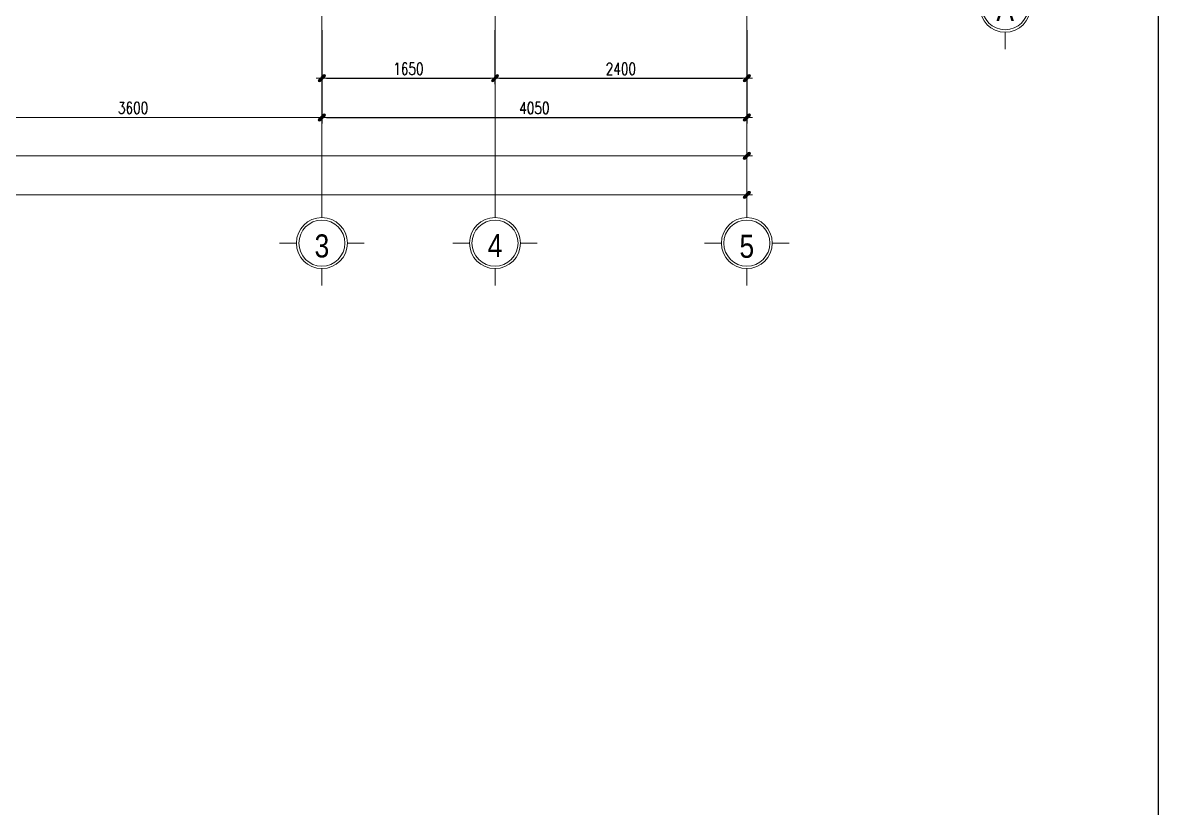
# Model space of a CAD drawing. Extents: x -165145 to 691808, y -202842 to 311040.
# Drawn here: x 28348 to 39171, y 72873 to 80360 of the extents above; entities that cross this region are included whole.
import ezdxf
from ezdxf.enums import TextEntityAlignment as Align

# ---------------------------------------------------------------- set-up
doc = ezdxf.new("R2010")
doc.units = 0
doc.header["$LTSCALE"] = 10
doc.header["$MEASUREMENT"] = 0
doc.linetypes.add('TIM', pattern=[26.01, 10, -3, 0.01, -3, 10])
doc.layers.get('Defpoints').update_dxf_attribs({"color": 5, "linetype": 'CONTINUOUS'})
for name, color, linetype, lineweight in [('ARROWS', 1, 'CONTINUOUS', 0), ('DIM', 8, 'CONTINUOUS', 13), ('netchia', 2, 'CONTINUOUS', 20), ('TEXT', 4, 'CONTINUOUS', 20), ('TRUC', 251, 'TIM', 5)]:
    doc.layers.add(name, color=color, linetype=linetype, lineweight=lineweight)
doc.styles.add('ROMANS', font='romans', dxfattribs={"width": 0.75, "bigfont": 'vns'})
doc.styles.add('VNARIALH', font='', dxfattribs={"width": 0.75})
doc.styles.add('VnArialNarrowH', font='')
doc.styles.get('VNARIALH').set_extended_font_data('.VnArialH')
doc.styles.get('VnArialNarrowH').set_extended_font_data('.VnArial NarrowH')
doc.dimstyles.new('fit0.75', dxfattribs={"dimscale": 0.5625, "dimtxt": 200, "dimasz": 75, "dimexe": 100, "dimexo": 400, "dimgap": 0.03, "dimtad": 0, "dimdec": 0, "dimdsep": 46, "dimtxsty": 'ROMANS', "dimblk": 'alex', "dimcen": 150, "dimclrd": 8, "dimclre": 8, "dimclrt": 7, "dimaunit": 1, "dimadec": 0, "dimazin": 0, "dimtfac": 0.072, "dimtdec": 0, "dimtix": 1, "dimtmove": 2, "dimatfit": 3, "dimldrblk": 'a-01', "dimfxl": 100, "dimtvp": 0.8, "dimtolj": 1, "dimarcsym": 0})

# ---------------------------------------------------------------- blocks, each defined once
blk = doc.blocks.new('alex')
at = {"layer": 'ARROWS'}
h = blk.add_hatch(color=1, dxfattribs=at)
edge = h.paths.add_edge_path()
edge.add_line((0.4, 0.74), (-0.74, -0.4))
edge.add_ellipse((-0.57, -0.57), major_axis=(0.17, 0.17), ratio=1, start_angle=90, end_angle=270)
edge.add_line((-0.4, -0.74), (0.74, 0.4))
edge.add_ellipse((0.57, 0.57), major_axis=(0.17, 0.17), ratio=1, start_angle=270, end_angle=450)
blk.add_lwpolyline([(0.4, 0.74), (-0.74, -0.4, 1), (-0.4, -0.74), (0.74, 0.4, 1)], format="xyb", close=True, dxfattribs=at)
at = {"layer": 'netchia', "color": 2}
for p, q in [((1.27, 0), (-1.27, 0)), ((0, -1.27), (0, 1.27))]:
    blk.add_line(p, q, dxfattribs=at)
blk = doc.blocks.new('*D1894')
at = {"layer": 'Defpoints', "color": 0, "transparency": 16777216}
for p in [(31199, 80513), (32849, 80513), (32849, 79831)]:
    blk.add_point(p, dxfattribs=at)
at = {"layer": 'DIM', "color": 8, "lineweight": -2, "transparency": 16777216}
for p, q in [((31199, 80288), (31199, 79775)), ((32849, 80288), (32849, 79775)), ((31242, 79831), (32807, 79831))]:
    blk.add_line(p, q, dxfattribs=at)
at = {"layer": 'DIM', "color": 8, "lineweight": -2, "transparency": 16777216, "xscale": 42.1875, "yscale": 42.1875, "zscale": 42.1875, "rotation": 180}
blk.add_blockref('alex', (31199, 79831), dxfattribs=at)
at = {"layer": 'DIM', "color": 8, "lineweight": -2, "transparency": 16777216, "xscale": 42.1875, "yscale": 42.1875, "zscale": 42.1875}
blk.add_blockref('alex', (32849, 79831), dxfattribs=at)
at = {"layer": 'DIM', "color": 7, "transparency": 16777216, "insert": (32024, 79921), "char_height": 112.5, "attachment_point": 5, "style": 'ROMANS'}
blk.add_mtext('\\A1;1650', dxfattribs=at)
blk = doc.blocks.new('a-01')
at = {"layer": 'ARROWS'}
blk.add_hatch(color=256, dxfattribs=at).paths.add_polyline_path([(-1.8, 0.49), (-1.8, -0.49), (0, 0)])
at = {"layer": 'netchia'}
blk.add_lwpolyline([(-1.8, 0.49), (-1.8, -0.49), (0, 0), (0, 0)], close=True, dxfattribs=at)
blk = doc.blocks.new('*D1895')
at = {"layer": 'Defpoints', "color": 0, "transparency": 16777216}
for p in [(32849, 80513), (35249, 80513), (35249, 79831)]:
    blk.add_point(p, dxfattribs=at)
at = {"layer": 'DIM', "color": 8, "lineweight": -2, "transparency": 16777216}
for p, q in [((32849, 80288), (32849, 79775)), ((35249, 80288), (35249, 79775)), ((32892, 79831), (35207, 79831))]:
    blk.add_line(p, q, dxfattribs=at)
at = {"layer": 'DIM', "color": 8, "lineweight": -2, "transparency": 16777216, "xscale": 42.1875, "yscale": 42.1875, "zscale": 42.1875, "rotation": 180}
blk.add_blockref('alex', (32849, 79831), dxfattribs=at)
at = {"layer": 'DIM', "color": 8, "lineweight": -2, "transparency": 16777216, "xscale": 42.1875, "yscale": 42.1875, "zscale": 42.1875}
blk.add_blockref('alex', (35249, 79831), dxfattribs=at)
at = {"layer": 'DIM', "color": 7, "transparency": 16777216, "insert": (34049, 79921), "char_height": 112.5, "attachment_point": 5, "style": 'ROMANS'}
blk.add_mtext('\\A1;2400', dxfattribs=at)
blk = doc.blocks.new('*D1896')
at = {"layer": 'Defpoints', "color": 0, "transparency": 16777216}
for p in [(31199, 80513), (35249, 80513), (35249, 79457)]:
    blk.add_point(p, dxfattribs=at)
at = {"layer": 'DIM', "color": 8, "lineweight": -2, "transparency": 16777216}
for p, q in [((31199, 80288), (31199, 79401)), ((35249, 80288), (35249, 79401)), ((31242, 79457), (35207, 79457))]:
    blk.add_line(p, q, dxfattribs=at)
at = {"layer": 'DIM', "color": 8, "lineweight": -2, "transparency": 16777216, "xscale": 42.1875, "yscale": 42.1875, "zscale": 42.1875, "rotation": 180}
blk.add_blockref('alex', (31199, 79457), dxfattribs=at)
at = {"layer": 'DIM', "color": 8, "lineweight": -2, "transparency": 16777216, "xscale": 42.1875, "yscale": 42.1875, "zscale": 42.1875}
blk.add_blockref('alex', (35249, 79457), dxfattribs=at)
at = {"layer": 'DIM', "color": 7, "transparency": 16777216, "insert": (33224, 79547), "char_height": 112.5, "attachment_point": 5, "style": 'ROMANS'}
blk.add_mtext('\\A1;4050', dxfattribs=at)
blk = doc.blocks.new('tentruc')
at = {"layer": 'DIM'}
for p, q in [((0, 311), (0, 516)), ((-516, 0), (-311, 0)), ((-516, 0), (-311, 0)), ((311, 0), (516, 0)), ((311, 0), (516, 0)), ((0, -516), (0, -311))]:
    blk.add_line(p, q, dxfattribs=at)
at = {"layer": 'DIM', "ltscale": 0.5}
blk.add_circle((0, 0), 311, dxfattribs=at)
at = {"layer": 'DIM'}
blk.add_circle((0, 0), 281, dxfattribs=at)
at = {"layer": 'DIM', "color": 7, "linetype": 'ByBlock', "ltscale": 0.5, "style": 'VNARIALH', "width": 1.1}
blk.add_attdef('A', text='', height=281, dxfattribs=at).set_placement((0, -107), align=Align.CENTER)
blk = doc.blocks.new('*D1828')
at = {"layer": 'Defpoints', "color": 0, "transparency": 16777216}
for p in [(570433, -8596), (587933, -8596), (587933, -10139)]:
    blk.add_point(p, dxfattribs=at)
at = {"layer": 'DIM', "color": 8, "lineweight": -2, "transparency": 16777216}
for p, q in [((570433, -8821), (570433, -10196)), ((587933, -8821), (587933, -10196)), ((570475, -10139), (587890, -10139))]:
    blk.add_line(p, q, dxfattribs=at)
at = {"layer": 'DIM', "color": 8, "lineweight": -2, "transparency": 16777216, "xscale": 42.1875, "yscale": 42.1875, "zscale": 42.1875, "rotation": 180}
blk.add_blockref('alex', (570433, -10139), dxfattribs=at)
at = {"layer": 'DIM', "color": 8, "lineweight": -2, "transparency": 16777216, "xscale": 42.1875, "yscale": 42.1875, "zscale": 42.1875}
blk.add_blockref('alex', (587933, -10139), dxfattribs=at)
at = {"layer": 'DIM', "color": 7, "transparency": 16777216, "insert": (577483, -10049), "char_height": 112.5, "attachment_point": 5, "style": 'ROMANS'}
blk.add_mtext('\\A1;17500', dxfattribs=at)
blk = doc.blocks.new('*D1830')
at = {"layer": 'Defpoints', "color": 0, "transparency": 16777216}
for p in [(573083, -8596), (587933, -8596), (587933, -9766)]:
    blk.add_point(p, dxfattribs=at)
at = {"layer": 'DIM', "color": 8, "lineweight": -2, "transparency": 16777216}
for p, q in [((573083, -8821), (573083, -9823)), ((587933, -8821), (587933, -9823)), ((573125, -9766), (587890, -9766))]:
    blk.add_line(p, q, dxfattribs=at)
at = {"layer": 'DIM', "color": 8, "lineweight": -2, "transparency": 16777216, "xscale": 42.1875, "yscale": 42.1875, "zscale": 42.1875, "rotation": 180}
blk.add_blockref('alex', (573083, -9766), dxfattribs=at)
at = {"layer": 'DIM', "color": 8, "lineweight": -2, "transparency": 16777216, "xscale": 42.1875, "yscale": 42.1875, "zscale": 42.1875}
blk.add_blockref('alex', (587933, -9766), dxfattribs=at)
at = {"layer": 'DIM', "color": 7, "transparency": 16777216, "insert": (580508, -9676), "char_height": 112.5, "attachment_point": 5, "style": 'ROMANS'}
blk.add_mtext('\\A1;14850', dxfattribs=at)
blk = doc.blocks.new('*D1831')
at = {"layer": 'Defpoints', "color": 0, "transparency": 16777216}
for p in [(583883, -8596), (587933, -8596), (587933, -9400)]:
    blk.add_point(p, dxfattribs=at)
at = {"layer": 'DIM', "color": 8, "lineweight": -2, "transparency": 16777216}
for p, q in [((583883, -8821), (583883, -9457)), ((587933, -8821), (587933, -9457)), ((583925, -9400), (587890, -9400))]:
    blk.add_line(p, q, dxfattribs=at)
at = {"layer": 'DIM', "color": 8, "lineweight": -2, "transparency": 16777216, "xscale": 42.1875, "yscale": 42.1875, "zscale": 42.1875, "rotation": 180}
blk.add_blockref('alex', (583883, -9400), dxfattribs=at)
at = {"layer": 'DIM', "color": 8, "lineweight": -2, "transparency": 16777216, "xscale": 42.1875, "yscale": 42.1875, "zscale": 42.1875}
blk.add_blockref('alex', (587933, -9400), dxfattribs=at)
at = {"layer": 'DIM', "color": 7, "transparency": 16777216, "insert": (585908, -9310), "char_height": 112.5, "attachment_point": 5, "style": 'ROMANS'}
blk.add_mtext('\\A1;4050', dxfattribs=at)
blk = doc.blocks.new('*D1842')
at = {"layer": 'Defpoints', "color": 0, "transparency": 16777216}
for p in [(580283, -8596), (583883, -8596), (583883, -9400)]:
    blk.add_point(p, dxfattribs=at)
at = {"layer": 'DIM', "color": 8, "lineweight": -2, "transparency": 16777216}
for p, q in [((580283, -8821), (580283, -9457)), ((583883, -8821), (583883, -9457)), ((580325, -9400), (583840, -9400))]:
    blk.add_line(p, q, dxfattribs=at)
at = {"layer": 'DIM', "color": 8, "lineweight": -2, "transparency": 16777216, "xscale": 42.1875, "yscale": 42.1875, "zscale": 42.1875, "rotation": 180}
blk.add_blockref('alex', (580283, -9400), dxfattribs=at)
at = {"layer": 'DIM', "color": 8, "lineweight": -2, "transparency": 16777216, "xscale": 42.1875, "yscale": 42.1875, "zscale": 42.1875}
blk.add_blockref('alex', (583883, -9400), dxfattribs=at)
at = {"layer": 'DIM', "color": 7, "transparency": 16777216, "insert": (582083, -9310), "char_height": 112.5, "attachment_point": 5, "style": 'ROMANS'}
blk.add_mtext('\\A1;3600', dxfattribs=at)
blk = doc.blocks.new('lt - kt')
at = {"layer": 'TRUC', "ltscale": 0.05}
for p, q in [((-4050, 8582.3), (-4050, -1850.2)), ((-2400, 8582.3), (-2400, -1850.2)), ((0, 8582.3), (0, -1850.2))]:
    blk.add_line(p, q, dxfattribs=at)
at = {"layer": 'TEXT'}
ref = blk.add_blockref('tentruc', (2462.2, 0), dxfattribs=dict(at, xscale=0.78125, yscale=0.78125, zscale=0.78125, rotation=180))
ref.add_attrib('A', 'A', dxfattribs={"color": 7, "linetype": 'ByBlock', "ltscale": 0.5, "height": 219.7, "style": 'VnArialNarrowH'}).set_placement((2462.2, -137.3), align=Align.CENTER)
ref = blk.add_blockref('tentruc', (-4050, -2253.1), dxfattribs=dict(at, xscale=-0.78125, yscale=0.78125, zscale=0.78125, rotation=180))
ref.add_attrib('A', '3', dxfattribs={"color": 7, "linetype": 'ByBlock', "ltscale": 0.5, "height": 219.7, "style": 'VnArialNarrowH'}).set_placement((-4050, -2389.5), align=Align.CENTER)
ref = blk.add_blockref('tentruc', (-2400, -2253.1), dxfattribs=dict(at, xscale=-0.78125, yscale=0.78125, zscale=0.78125, rotation=180))
ref.add_attrib('A', '4', dxfattribs={"color": 7, "linetype": 'ByBlock', "ltscale": 0.5, "height": 219.7, "style": 'VnArialNarrowH'}).set_placement((-2400, -2386.5), align=Align.CENTER)
ref = blk.add_blockref('tentruc', (0, -2253.1), dxfattribs=dict(at, xscale=-0.78125, yscale=0.78125, zscale=0.78125, rotation=180))
ref.add_attrib('A', '5', dxfattribs={"color": 7, "linetype": 'ByBlock', "ltscale": 0.5, "height": 219.7, "style": 'VnArialNarrowH'}).set_placement((0, -2393.3), align=Align.CENTER)
at = {"layer": 'DIM'}
dim = blk.add_linear_dim(base=(0, -1794.4), p1=(-17500, -251.4), p2=(0, -251.4), dimstyle='fit0.75', dxfattribs=at)
dim.commit()
dim.dimension.update_dxf_attribs({"geometry": '*D1828', "text_midpoint": (-10450, -1704.4), "dimtype": 128, "insert": (-587932.6, 8345.1)})
for base, p1, p2, picture, middle in [((0, -1421.3), (-14850, -251.4), (0, -251.4), '*D1830', (-7425, -1331.3)), ((-4050, -1055.4), (-7650, -251.4), (-4050, -251.4), '*D1842', (-5850, -965.4)), ((0, -1055.4), (-4050, -251.4), (0, -251.4), '*D1831', (-2025, -965.4))]:
    dim = blk.add_linear_dim(base=base, p1=p1, p2=p2, dimstyle='fit0.75', dxfattribs=at)
    dim.commit()
    dim.dimension.update_dxf_attribs({"geometry": picture, "text_midpoint": middle, "insert": (-587932.6, 8345.1)})

msp = doc.modelspace()

# ---------------------------------------------------------------- linework, layer by layer
at = {"layer": 'Defpoints'}
msp.add_lwpolyline([(13295.99235, 93505.46775), (39170.99235, 93505.46775), (39170.99235, 71980.46775), (13295.99235, 71980.46775)], close=True, dxfattribs=at)

# ---------------------------------------------------------------- block references
at = {"layer": 'TEXT'}
msp.add_blockref('lt - kt', (35249.48053, 80512.77028), dxfattribs=at)

# ---------------------------------------------------------------- dimensions: what is measured, and where the dimension line sits
at = {"layer": 'DIM'}
for base, p1, p2, picture, middle in [((32849.48053, 79830.85487), (31199.48053, 80512.76913), (32849.48053, 80512.76913), '*D1894', (32024.48053, 79920.85487)), ((35249.48053, 79457.35487), (31199.48053, 80512.76913), (35249.48053, 80512.76913), '*D1896', (33224.48053, 79547.35487)), ((35249.48053, 79830.85487), (32849.48053, 80512.76958), (35249.48053, 80512.76958), '*D1895', (34049.48053, 79920.85487))]:
    dim = msp.add_linear_dim(base=base, p1=p1, p2=p2, dimstyle='fit0.75', dxfattribs=at)
    dim.commit()
    dim.dimension.update_dxf_attribs({"geometry": picture, "text_midpoint": middle})

doc.saveas('drawing.dxf')
